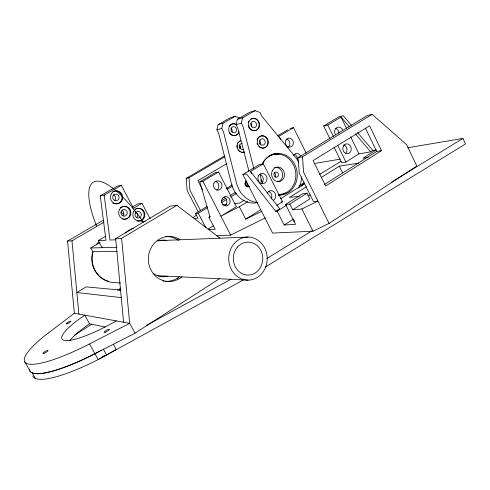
<?xml version="1.0" encoding="UTF-8"?>
<svg xmlns="http://www.w3.org/2000/svg" width="490" height="490" viewBox="0 0 490 490"><rect width="100%" height="100%" fill="white"/><g stroke="black" fill="none" stroke-linecap="round" stroke-linejoin="round"><path stroke-width="0.73" d="M253.851 168.487L243.132 126.812L241.313 123.198L242.624 117.784L255.076 110.673L259.945 112.473L261.758 116.087L294.306 155.777A26.062 22.92 81.1 0 1 298.814 162.392M248.987 171.512L237.852 128.245L236.045 124.668L237.344 119.315L249.698 112.271L255.076 110.673M257.226 202.425A25.088 22.283 81.1 0 1 239.353 190.359L236.811 184.301L223.514 131.896L221.743 128.423L223.024 123.211L235.127 116.332L239.861 118.053M257.109 202.768A24.825 22.105 81 0 1 231.807 185.067L218.638 133.219L216.886 129.783L218.154 124.625L230.159 117.814L235.127 116.332M301.289 186.2L304.504 183.144M193.029 217.817L196.533 214.975M48.461 332.943L74.358 313.257L129.697 323.345L135.044 333.182L94.931 353.737A80.507 17.303 -29.4 0 1 32.199 372.872A79.545 17.095 -29.4 0 1 29.376 369.338M329.072 223.428L416.812 166.061L406.553 144.581L372.149 114.36L367.371 115.481L298.098 157.645L299.219 173.031L313.459 201.568L317.955 201.121L301.834 208.973L292.653 209.787L289.774 204.061L285.578 204.477L295.58 224.316L284.163 225.014L277.15 211.166L275.705 211.294L246.482 173.883L242.807 174.514L272.63 233.081L312.988 231.207L329.072 223.428L303.622 172.339L302.495 156.831L372.149 114.36M135.044 333.182L219.698 278.522M102.637 356.702L104.56 355.458M284.163 225.014L293.547 219.018M292.653 209.787L309.827 198.897L306.985 193.207L302.691 193.709L285.578 204.477M324.349 184.516L376.694 151.459L381.538 150.632L369.583 125.85L313.086 160.604L325.66 185.986L381.538 150.632M275.705 211.294L279.723 208.764L250.513 171.457L263.302 163.77L282.485 201.794L276.826 205.341M334.015 147.08L341.689 162.729L345.916 162.043L358.968 153.86L370.661 151.839L372.847 150.461L376.24 149.873L362.998 158.221L368.149 157.376M277.15 211.166L286.595 205.218M289.774 204.061L306.985 193.207M306.311 186.862L289.486 197.409L299.225 196.306M321.195 177.533L339.319 166.177L358.674 163.127M74.382 335.197L91.887 324.202M247.818 201.525L239.341 206.737L245.692 219.128L260.607 209.824M298.863 185.961L304.051 182.721M280.648 198.689L304.651 183.701M319.572 174.385L341.022 161.351M117.484 290.166L120.73 288.157M119.456 290.313L120.754 289.51M208.207 228.989L213.358 225.81M265.347 267.068L465.5 143.95L462.928 138.431L407.888 147.723M244.179 200.245L239.653 203.019L234.416 203.613M266.879 258.475L311.818 230.955M391.283 182.305L462.928 138.431M208.422 229.694L215.19 229.283L208.942 217.248L210.192 216.482M221.645 202.486L226.846 199.326M230.741 196.956L236.59 193.403M194.12 218.558L197.88 218.228L195.424 213.518L207.074 206.462M195.424 213.518L198.297 213.23L207.411 207.711M221.321 200.882L225.902 198.101M229.835 195.718L235.721 192.141M330.009 138.909L323.663 125.979L327.786 125.017L341.052 117.049L349.437 126.904M226.337 188.491L232.236 184.938M227.06 189.403L232.254 186.267M242.807 174.514L259.529 164.475L263.302 163.77M323.663 125.979L339.043 116.749L343.245 115.732L351.63 125.569M123.59 322.23L115.646 238.612L170.208 206.18L176.908 205.347L219.986 238.177M115.646 238.612L121.606 238.311L176.908 205.347M117.165 251.437L92.769 251.738L90.73 247.983L99.948 242.525M226.656 163.697L197.85 180.688L202.695 190.053M102.098 247.683L98.27 240.614L105.417 236.394M208.942 217.248L210.045 217.15L199.822 181.802L215.435 172.572L218.571 171.99L236.376 206.682L220.917 216.182L239.341 206.737M277.499 135.895L287.949 129.715M199.822 181.802L202.872 181.275L218.571 171.99M306.207 153.223L293.522 127.645L278.988 136.245L280.678 139.632M198.174 211.754L187.113 190.494L186.261 178.293L224.445 155.942M239.586 147.08L240.902 146.314M186.261 178.293L189.011 177.778L224.996 156.702M239.389 148.268L240.7 147.502M74.358 313.257L67.547 241.056L71.981 240.835L103.972 222.172M132.545 206.958L137.721 203.938L142.008 203.338L150.13 218.681M142.008 203.338L133.519 208.299L121.318 185.349L117.233 186.157L100.254 195.835L105.975 240.247L98.27 240.614M67.547 241.056L103.5 220.126M100.254 195.835L104.174 195.124L121.318 185.349M244.253 279.459L98.165 359.593A80.427 17.769 -29.5 0 1 35.347 378.421A79.466 17.56 -29.5 0 1 32.738 375.94M101.35 350.105L94.925 353.731A80.048 17.205 -29.4 0 1 29.688 370.44L24.5 361.289M146.62 325.323L231.157 279.116M216.292 235.782L230.698 235.114L265.396 217.842M245.692 219.128L262.028 211.233M218.154 124.625L223.024 123.211M237.344 119.315L242.624 117.784M216.886 129.783L221.743 128.423M236.045 124.668L241.313 123.198M290.007 128.503L293.522 127.645M298.098 157.645L302.495 156.831M315.156 163.372L340.036 159.177M222.436 204.967L226.931 204.459M308.216 195.29L310.464 195.038M281.187 201.935L282.485 201.794M140.697 221.811L145.126 221.407M115.965 239.769L109.956 240.057L104.174 195.124M158.736 240.651L248.136 237.062M90.73 247.983L117.018 247.297M157.48 275.723L248.142 280.139M120.62 283.012L115.285 282.62A24.396 23.152 -86.1 0 1 92.953 251.787M121.006 290.147L86.136 286.871L76.863 292.524L121.251 297.614M116.24 320.889A51.958 10.615 -29.1 0 1 64.576 340.489A51.958 10.615 -29.1 0 1 84.758 315.15L89.523 323.798L105.099 327.008M120.944 212.274L124.001 214.54M357.553 132.514L372.847 150.461M355.36 133.862L370.661 151.839M259.596 143.245L260.57 144.415M32.199 372.872L35.347 378.421M103.28 349.015L106.508 354.876M113.435 344.311L116.289 349.517L98.165 359.593L89.511 343.937L129.697 323.345L121.606 238.311M200.643 210.792L189.869 190.065L189.011 177.778M198.297 213.23L205.88 227.801M202.872 181.275L230.698 235.114M250.513 171.457L251.554 173.503M301.834 208.973L312.988 231.207M327.786 125.017L333.494 136.673M337.855 145.585L345.916 162.043M339.319 166.177L342.614 172.884M341.052 117.049L346.687 128.637M350.668 136.82L358.968 153.86M365.473 128.245L376.694 151.459M71.981 240.835L78.896 314.084M96.744 226.386A75.503 22.607 58.9 0 1 96.499 181.159A75.503 22.607 58.9 0 1 143.288 222.178M181.986 276.752A22.528 20.874 -88.5 0 1 154.43 274.945A22.528 20.874 -88.5 0 1 152.751 245.208A22.528 20.874 -88.5 0 1 179.885 239.567M165.669 236.609A22.393 20.77 -88.4 0 1 178.458 240.449M179.407 276.63A22.393 20.77 -88.4 0 1 165.449 281.321M164.083 281.187A22.393 20.77 -88.4 0 1 162.735 280.96M178.427 277.928A25.596 23.79 -88.3 0 1 177.368 278.896M108.229 281.174A23.269 22.093 -85.9 0 1 92.659 252.515M96.616 244.339A23.269 22.093 -85.9 0 1 98.57 242.054M89.499 343.98A80.176 16.458 -29.3 0 1 27.875 363.874A80.176 16.458 -29.3 0 1 48.351 332.967M69.868 340.477A51.873 11.117 -29.2 0 1 89.523 323.798M167.776 276.133A18.351 17.046 -88.4 0 1 153.731 273.647M157.713 241.141A18.351 17.046 -88.4 0 1 166.508 240.4M113.374 194.836A3.308 3.148 79.5 0 1 114.74 200.398M125.526 232.915A5.543 0.802 -28.1 0 1 133.366 228.254M112.847 191.731A6.499 6.168 79.5 0 1 121.973 196.49A6.499 6.168 79.5 0 1 114.764 203.803M114.244 203.668A6.499 6.168 79.5 0 1 112.755 202.976M122.267 210.437A3.301 3.13 83.3 0 1 122.88 215.631M123.529 219.281A6.48 6.137 83.3 0 1 122.476 219.067M120.197 207.791A6.48 6.137 83.3 0 1 129.789 210.486A6.48 6.137 83.3 0 1 124.595 219.306M135.46 211.956A3.277 3.093 84 0 1 136.808 217.462M137.176 208.373A6.413 6.033 84 0 1 144.207 214.834A6.413 6.033 84 0 1 137.09 221.002M135.663 208.838A6.413 6.033 84 0 1 136.661 208.483M249.318 186.457A3.087 2.756 81.5 0 1 245.539 185.196A3.087 2.756 81.5 0 1 246.556 181.024M244.479 152.041A5.966 5.323 77.5 0 1 237.564 148.219A5.966 5.323 77.5 0 1 240.694 140.74M238.759 132.888A5.99 5.347 75.5 0 1 231.813 134.891A5.99 5.347 75.5 0 1 229.02 127.296A5.99 5.347 75.5 0 1 235.488 123.988M245.864 182.121A2.107 1.88 81.5 0 1 246.317 185.98M248.712 185.63A2.113 1.887 81.5 0 1 246.127 184.761A2.113 1.887 81.5 0 1 246.819 181.906M249.147 186.482A3.081 2.756 81.5 0 1 245.374 185.22M245.092 184.467A3.081 2.756 81.5 0 1 245.092 182.874M245.374 182.139A3.081 2.756 81.5 0 1 246.384 181.055M231.415 128.864A3.062 2.738 75.4 0 1 232.125 131.841M243.628 149.193A3.081 2.744 77.5 0 1 239.579 147.123A3.081 2.744 77.5 0 1 242.25 143.411M239.255 144.93A3.05 2.726 77.4 0 1 240.529 148.403M238.955 131.577A5.984 5.347 75.5 0 1 233.767 135.669M232.37 135.387A5.984 5.347 75.5 0 1 229.087 132.423M229.087 126.469A5.984 5.347 75.5 0 1 236.45 124.754M244.136 152.114A5.966 5.317 77.5 0 1 241.38 152.28M240.045 151.765A5.966 5.317 77.5 0 1 237.895 149.701M237.087 147.802A5.966 5.317 77.5 0 1 236.958 145.224M237.362 143.766A5.966 5.317 77.5 0 1 238.103 142.486M239.126 141.481A5.966 5.317 77.5 0 1 240.357 140.82M223.771 197.127A4.673 4.226 83.1 0 1 226.858 201.108A4.673 4.226 83.1 0 1 224.775 205.696M215.729 181.508A4.686 4.251 81.1 0 1 218.84 185.52A4.686 4.251 81.1 0 1 216.739 190.102M293.541 155.495A4.539 3.951 80 0 1 300.413 155.845M294.453 154.307A4.508 3.932 80 0 1 297.259 159.93M286.895 139.129A4.52 3.951 78.5 0 1 289.811 143.043A4.52 3.951 78.5 0 1 287.875 147.41M272.079 154.313A20.752 18.277 81.1 0 1 278.89 154.375M285.376 192.889A20.752 18.277 81.1 0 1 278.296 195.302M262.389 182.794A20.868 18.351 81.1 0 1 260.453 174.115M262.291 164.413A20.868 18.351 81.1 0 1 284.255 154.583A20.868 18.351 81.1 0 1 297.087 177.999A20.868 18.351 81.1 0 1 279.067 195.032M301.718 176.896A26.062 22.92 81.1 0 1 298.68 188.117M274.002 172.67A2.554 2.254 81.1 0 1 275.019 176.97M251.021 123.749A3.179 2.817 75.8 0 1 251.756 126.837M259.688 140.979A3.167 2.805 77.7 0 1 260.423 144.06M250.88 119.039A6.247 5.525 75.8 0 1 259.228 124.956A6.247 5.525 75.8 0 1 250.886 129.789M250.476 129.47A6.247 5.525 75.8 0 1 249.729 128.729M249.398 128.306A6.247 5.525 75.8 0 1 248.277 125.85M248.277 122.635A6.247 5.525 75.8 0 1 248.834 121.177M258.506 137.402A6.223 5.494 77.7 0 1 266.205 137.727A6.223 5.494 77.7 0 1 266.548 146.351A6.223 5.494 77.7 0 1 258.867 146.547M257.63 144.832A6.223 5.494 77.7 0 1 257.072 143.307M257.066 140.097A6.223 5.494 77.7 0 1 257.624 138.633M268.992 155.814A20.262 17.842 81.1 0 1 271.527 154.944M272.177 154.797A20.262 17.842 81.1 0 1 273.493 154.583M274.835 154.479A20.262 17.842 81.1 0 1 276.164 154.491M282.142 193.93A20.262 17.842 81.1 0 1 278.914 194.732M274.516 167.549A7.313 6.437 81.1 0 1 282.424 173.031A7.313 6.437 81.1 0 1 277.891 181.766M261.507 181.839A20.335 17.885 81.1 0 1 260.79 179.659M262.407 163.507A20.335 17.885 81.1 0 1 293.265 164.53A20.335 17.885 81.1 0 1 278.786 194.653M267.228 193.091A5.151 4.551 83.1 0 1 274.4 192.258A5.151 4.551 83.1 0 1 273.475 200.306M343.87 144.887A4.912 4.183 80.2 0 1 345.799 153.168M335.766 128.313A4.931 4.202 78.8 0 1 338.927 133.237M335.203 134.303A4.967 4.226 78.8 0 1 336.716 127.657A4.967 4.226 78.8 0 1 342.547 129.832M268.532 191.363A5.114 4.526 83.1 0 1 271.289 198.916M259.872 174.25A5.127 4.557 81.2 0 1 263.216 178.648A5.127 4.557 81.2 0 1 260.98 183.652M294.613 221.59A5.531 1.17 -26.5 0 1 294.361 220.414M44.265 353.235A2.952 0.6 -30 0 0 48.044 350.534A2.952 0.6 -30 0 0 44.106 352.12A2.952 0.6 -30 0 0 44.265 353.235M67.455 323.688A2.72 0.521 -29.4 0 0 70.934 321.269A2.72 0.521 -29.4 0 0 67.277 322.751A2.72 0.521 -29.4 0 0 67.455 323.688M105.644 332.091A3.044 0.668 -29.4 0 0 109.386 329.347A3.044 0.668 -29.4 0 0 105.16 331.044A3.044 0.668 -29.4 0 0 105.644 332.091M113.147 195.7A3.338 3.173 79.5 0 0 115.867 200.778A3.338 3.173 79.5 0 0 118.647 195.847A3.338 3.173 79.5 0 0 113.147 195.7M111.212 193.942A6.511 6.18 79.5 0 0 116.522 203.828A6.511 6.18 79.5 0 0 121.937 194.218A6.511 6.18 79.5 0 0 111.212 193.942M119.48 209.414A6.493 6.143 83.3 0 0 124.76 219.244A6.493 6.143 83.3 0 0 130.132 209.616A6.493 6.143 83.3 0 0 119.48 209.414M133.654 211.325A6.425 6.045 84 0 0 138.854 221.051A6.425 6.045 84 0 0 144.133 211.508A6.425 6.045 84 0 0 133.654 211.325M121.385 211.123A3.332 3.154 83.3 0 0 124.086 216.17A3.332 3.154 83.3 0 0 126.849 211.233A3.332 3.154 83.3 0 0 121.385 211.123M135.485 212.997A3.314 3.118 84 0 0 138.162 218.013A3.314 3.118 84 0 0 140.887 213.107A3.314 3.118 84 0 0 135.485 212.997M231.078 128.772A3.087 2.756 75.5 0 0 234.483 132.735A3.087 2.756 75.5 0 0 235.727 127.682A3.087 2.756 75.5 0 0 231.078 128.772M285.903 140.195A4.551 3.969 78.5 0 0 289.394 147.172A4.551 3.969 78.5 0 0 292.818 140.575A4.551 3.969 78.5 0 0 285.903 140.195M222.154 198.775A4.704 4.251 83.1 0 0 225.847 205.916A4.704 4.251 83.1 0 0 229.528 198.964A4.704 4.251 83.1 0 0 222.154 198.775M214.038 183.015A4.716 4.275 81.1 0 0 217.75 190.194A4.716 4.275 81.1 0 0 221.462 183.26A4.716 4.275 81.1 0 0 214.038 183.015M274.235 173.301A2.566 2.26 81.1 0 0 276.213 177.221A2.566 2.26 81.1 0 0 278.167 173.46A2.566 2.26 81.1 0 0 274.235 173.301M248.632 122.555A6.254 5.525 75.8 0 0 255.48 130.573A6.254 5.525 75.8 0 0 257.948 120.35A6.254 5.525 75.8 0 0 248.632 122.555M257.973 138.572A6.229 5.5 77.7 0 0 262.799 148.109A6.229 5.5 77.7 0 0 267.558 139.087A6.229 5.5 77.7 0 0 257.973 138.572M250.898 123.59A3.21 2.836 75.8 0 0 254.414 127.712A3.21 2.836 75.8 0 0 255.688 122.469A3.21 2.836 75.8 0 0 250.898 123.59M259.957 140.281A3.197 2.824 77.7 0 0 262.426 145.181A3.197 2.824 77.7 0 0 264.876 140.55A3.197 2.824 77.7 0 0 259.957 140.281M272.428 170.489A7.338 6.456 81.1 0 0 278.093 181.674A7.338 6.456 81.1 0 0 283.655 170.918A7.338 6.456 81.1 0 0 272.428 170.489M258.469 175.824A5.17 4.582 81.2 0 0 262.475 183.701A5.17 4.582 81.2 0 0 266.431 176.118A5.17 4.582 81.2 0 0 258.469 175.824M343.349 146.112A4.949 4.202 80.2 0 0 347.067 153.695A4.949 4.202 80.2 0 0 350.668 146.498A4.949 4.202 80.2 0 0 343.349 146.112M237.558 246.997A16.476 14.725 89.6 0 0 244.32 274.529A16.476 14.725 89.6 0 0 262.236 254.243A16.476 14.725 89.6 0 0 237.558 246.997M234.238 243.481A21.535 19.245 89.6 0 0 243.144 279.441A21.535 19.245 89.6 0 0 266.511 252.877A21.535 19.245 89.6 0 0 234.238 243.481"/></g></svg>
